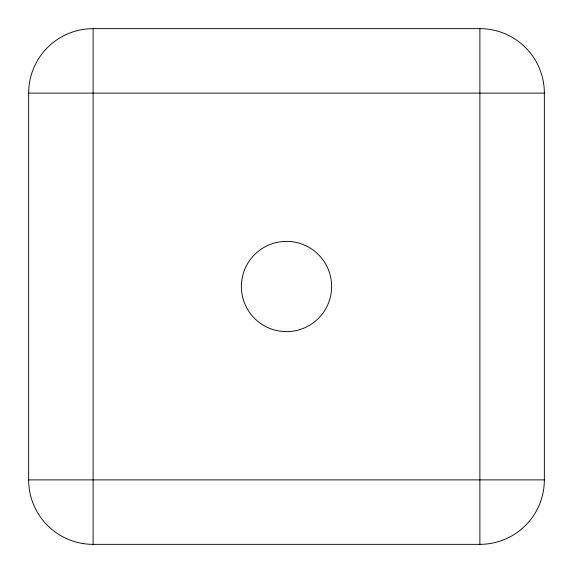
<?xml version="1.0" encoding="UTF-8"?>
<svg xmlns="http://www.w3.org/2000/svg" width="573" height="573" viewBox="0 0 573 573"><rect width="100%" height="100%" fill="white"/><g stroke="black" fill="none" stroke-linecap="round" stroke-linejoin="round"><path stroke-width="0.86" d="M93.113 28.65L479.888 28.65A64.463 64.463 0 0 1 544.35 93.113L544.35 479.888A64.463 64.463 0 0 1 479.888 544.35L93.113 544.35A64.463 64.463 0 0 1 28.65 479.888L28.65 93.113A64.463 64.463 0 0 1 93.113 28.65L93.113 544.35M28.65 93.113L544.35 93.113M28.65 479.888L544.35 479.888M479.888 28.65L479.888 544.35M260.514 323.394A45.124 45.124 0 0 0 331.445 290.554A45.124 45.124 0 0 0 267.541 245.552A45.124 45.124 0 0 0 260.514 323.394"/></g></svg>
